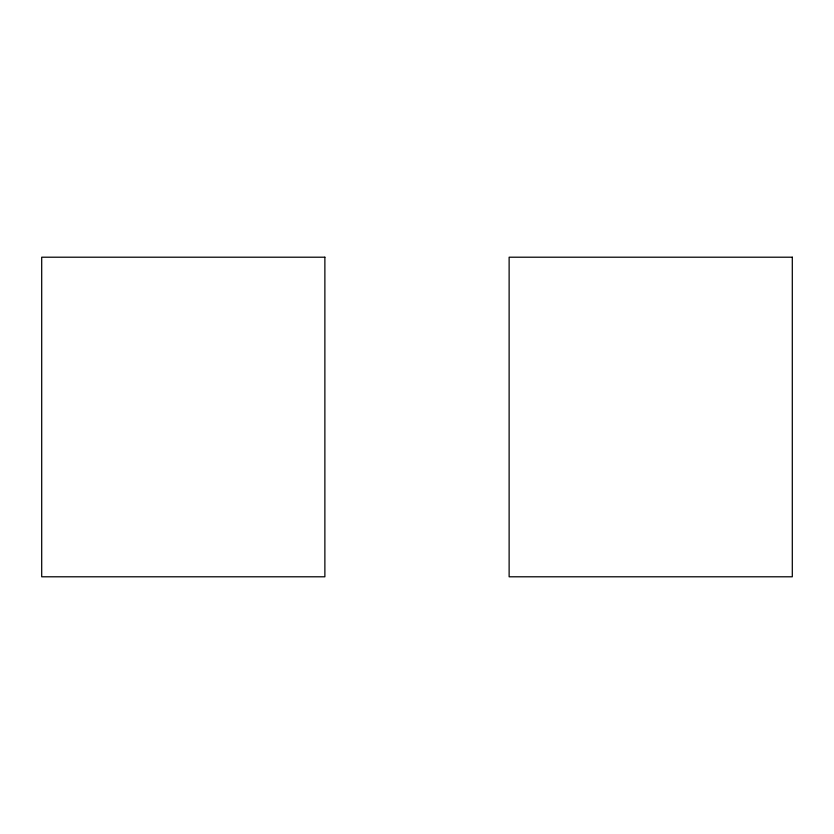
<?xml version="1.0" encoding="UTF-8"?>
<svg xmlns="http://www.w3.org/2000/svg" width="834" height="834" viewBox="0 0 834 834"><rect width="100%" height="100%" fill="white"/><g stroke="black" fill="none" stroke-linecap="round" stroke-linejoin="round"><path stroke-width="1.25" d="M324.874 257.206L41.7 257.206L41.7 576.794L324.874 576.794L324.874 257.206M792.3 257.206L509.126 257.206L509.126 576.794L792.3 576.794L792.3 257.206"/></g></svg>
